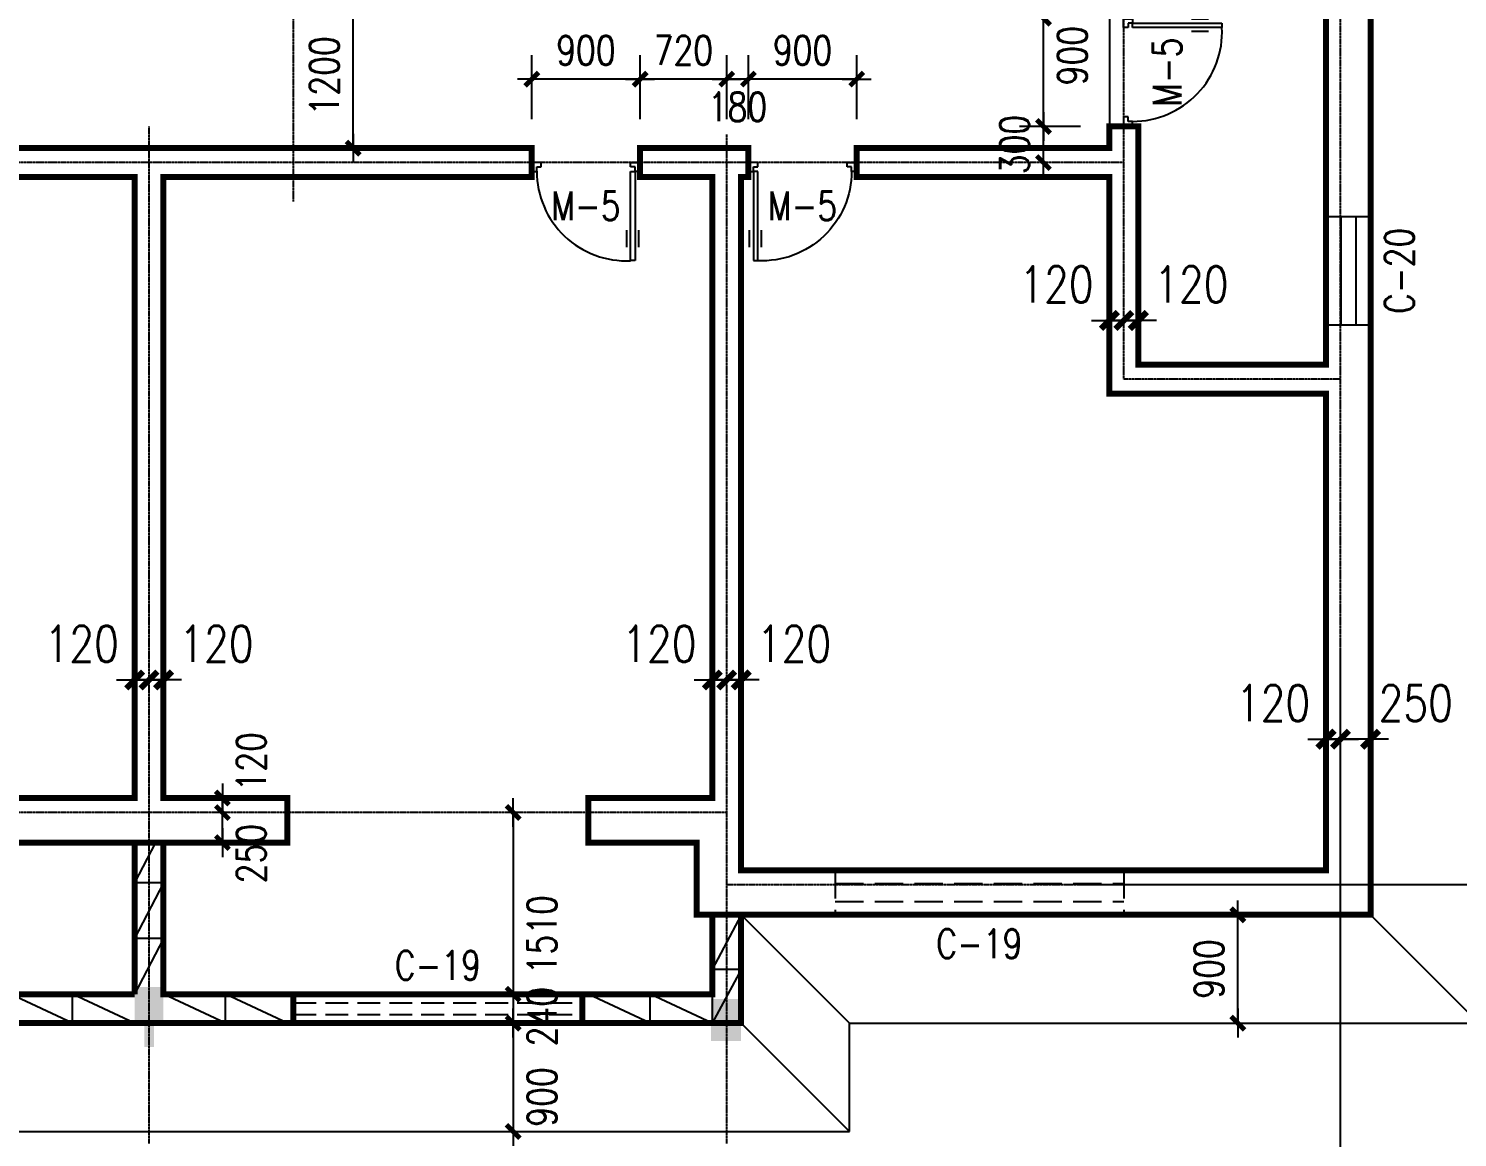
# Model space of a CAD drawing. Header units: millimetres. Extents: x -961 to 83139, y -328 to 41672.
# Drawn here: x 60442 to 72315, y 15583 to 24796 of the extents above; entities that cross this region are included whole.
import ezdxf
from ezdxf.enums import TextEntityAlignment as Align

# ---------------------------------------------------------------- set-up
doc = ezdxf.new("R2010")
doc.units = ezdxf.units.MM
doc.linetypes.add('DASH', pattern=[0.35, 0.25, -0.1])
doc.linetypes.add('DOTE', pattern=[2.42, 2, -0.2, 0.02, -0.2])
for name, color, linetype in [('COLUMN', 7, 'Continuous'), ('DOTE', 1, 'DOTE'), ('GROUND', 2, 'Continuous'), ('PUB_DIM', 3, 'Continuous'), ('PUB_WALL', 7, 'Continuous'), ('WALL', 9, 'Continuous'), ('WINDOW', 4, 'Continuous'), ('WINDOW_TEXT', 7, 'Continuous'), ('屋顶', 2, 'Continuous')]:
    doc.layers.add(name, color=color, linetype=linetype)
doc.styles.add('_SIMPLEX', font='SIMPLEX.shx', dxfattribs={"width": 0.8})
doc.styles.add('DIM_FONT', font='SIMPLEX.shx', dxfattribs={"width": 0.8})
doc.styles.add('SIMPLEX', font='SIMPLEX.SHX')
doc.dimstyles.new('AXIS', dxfattribs={"dimtxt": 300, "dimasz": 1, "dimexe": 250, "dimexo": 300, "dimgap": 150, "dimtad": 1, "dimdec": 0, "dimzin": 0, "dimdsep": 46, "dimtxsty": 'DIM_FONT', "dimblk": '_DIMX', "dimcen": 0.09, "dimse1": 1, "dimse2": 1, "dimclrt": 7, "dimadec": 0, "dimazin": 0, "dimtfac": 1, "dimtdec": 0, "dimtix": 1, "dimtmove": 2, "dimatfit": 3, "dimldrblk": '_DIMX', "dimfxl": 1, "dimtolj": 1, "dimtzin": 0, "dimarcsym": 0})
doc.dimstyles.new('AXIS80', dxfattribs={"dimscale": 0.8, "dimtxt": 300, "dimasz": 1, "dimexe": 250, "dimexo": 300, "dimgap": 150, "dimtad": 1, "dimdec": 0, "dimzin": 0, "dimdsep": 46, "dimtxsty": 'DIM_FONT', "dimblk": '_DIMX', "dimcen": 0.09, "dimse1": 1, "dimse2": 1, "dimclrt": 7, "dimadec": 0, "dimazin": 0, "dimtfac": 1, "dimtdec": 0, "dimtix": 1, "dimtmove": 2, "dimatfit": 3, "dimldrblk": '_DIMX', "dimfxl": 1, "dimtolj": 1, "dimtzin": 0, "dimarcsym": 0})
doc.dimstyles.new('DIMA80', dxfattribs={"dimscale": 0.8, "dimtxt": 300, "dimasz": 1, "dimexe": 250, "dimexo": 300, "dimgap": 150, "dimtad": 1, "dimdec": 0, "dimzin": 0, "dimdsep": 46, "dimtxsty": 'DIM_FONT', "dimblk": '_DIMX', "dimcen": 0.09, "dimse1": 1, "dimclrt": 7, "dimadec": 0, "dimazin": 0, "dimtfac": 1, "dimtdec": 0, "dimtix": 1, "dimtmove": 2, "dimatfit": 3, "dimldrblk": '_DIMX', "dimfxl": 1, "dimtolj": 1, "dimtzin": 0, "dimarcsym": 0})
doc.dimstyles.new('DIMB80', dxfattribs={"dimscale": 0.8, "dimtxt": 300, "dimasz": 1, "dimexe": 250, "dimexo": 300, "dimgap": 150, "dimtad": 1, "dimdec": 0, "dimzin": 0, "dimdsep": 46, "dimtxsty": 'DIM_FONT', "dimblk": '_DIMX', "dimcen": 0.09, "dimse2": 1, "dimclrt": 7, "dimadec": 0, "dimazin": 0, "dimtfac": 1, "dimtdec": 0, "dimtix": 1, "dimtmove": 2, "dimatfit": 3, "dimldrblk": '_DIMX', "dimfxl": 1, "dimtolj": 1, "dimtzin": 0, "dimarcsym": 0})
doc.dimstyles.new('DIMN80', dxfattribs={"dimscale": 0.8, "dimtxt": 300, "dimasz": 1, "dimexe": 250, "dimexo": 300, "dimgap": 150, "dimtad": 1, "dimdec": 0, "dimzin": 0, "dimdsep": 46, "dimtxsty": 'DIM_FONT', "dimblk": '_DIMX', "dimcen": 0.09, "dimclrt": 7, "dimadec": 0, "dimazin": 0, "dimtfac": 1, "dimtdec": 0, "dimtix": 1, "dimtmove": 2, "dimatfit": 3, "dimldrblk": '_DIMX', "dimfxl": 1, "dimtolj": 1, "dimtzin": 0, "dimarcsym": 0})

# ---------------------------------------------------------------- blocks, each defined once
blk = doc.blocks.new('_DIMX')
blk.add_line((-150, 0), (150, 0))
at = {"const_width": 50}
blk.add_lwpolyline([(-70, -70), (70, 70)], dxfattribs=at)
blk = doc.blocks.new('*D698')
at = {"layer": 'Defpoints', "color": 0}
for p in [(62052, 18283), (63052, 18283), (63052, 18033)]:
    blk.add_point(p, dxfattribs=at)
at = {"layer": 'PUB_DIM', "color": 0, "lineweight": -2}
blk.add_line((62052, 18034), (62052, 18282), dxfattribs=at)
at = {"layer": 'PUB_DIM', "color": 0, "lineweight": -2, "xscale": 0.8, "yscale": 0.8, "zscale": 0.8}
for p, rotation in [((62052, 18283), 90), ((62052, 18033), 270)]:
    blk.add_blockref('_DIMX', p, dxfattribs=dict(at, rotation=rotation))
at = {"layer": 'PUB_DIM', "color": 7, "insert": (62292, 17941), "char_height": 240, "attachment_point": 5, "rotation": 90, "style": 'DIM_FONT'}
blk.add_mtext('\\A1;250', dxfattribs=at)
blk = doc.blocks.new('*D699')
at = {"layer": 'Defpoints', "color": 0}
for p in [(63858, 18283), (63858, 16773), (64468, 16773)]:
    blk.add_point(p, dxfattribs=at)
at = {"layer": 'PUB_DIM', "color": 0, "lineweight": -2}
for p, q in [((64468, 18282), (64468, 16774)), ((64098, 16773), (64668, 16773))]:
    blk.add_line(p, q, dxfattribs=at)
at = {"layer": 'PUB_DIM', "color": 0, "lineweight": -2, "xscale": 0.8, "yscale": 0.8, "zscale": 0.8}
for p, rotation in [((64468, 18283), 90), ((64468, 16773), 270)]:
    blk.add_blockref('_DIMX', p, dxfattribs=dict(at, rotation=rotation))
at = {"layer": 'PUB_DIM', "color": 7, "insert": (64708, 17267), "char_height": 240, "attachment_point": 5, "rotation": 90, "style": 'DIM_FONT'}
blk.add_mtext('\\A1;1510', dxfattribs=at)
blk = doc.blocks.new('_FZH')
blk.add_solid([(-0.5, -0.5), (-0.5, 0.5), (0.5, -0.5), (0.5, 0.5)])
blk = doc.blocks.new('*D707')
at = {"layer": 'Defpoints', "color": 0}
for p in [(70293, 17433), (70490, 17433), (70293, 16533)]:
    blk.add_point(p, dxfattribs=at)
at = {"layer": 'PUB_DIM', "color": 0, "lineweight": -2}
for p, q in [((70490, 16534), (70490, 17432)), ((70533, 17433), (70690, 17433))]:
    blk.add_line(p, q, dxfattribs=at)
at = {"layer": 'PUB_DIM', "color": 0, "lineweight": -2, "xscale": 0.8, "yscale": 0.8, "zscale": 0.8}
for p, rotation in [((70490, 17433), 90), ((70490, 16533), 270)]:
    blk.add_blockref('_DIMX', p, dxfattribs=dict(at, rotation=rotation))
at = {"layer": 'PUB_DIM', "color": 7, "insert": (70250, 16983), "char_height": 240, "attachment_point": 5, "rotation": 90, "style": 'DIM_FONT'}
blk.add_mtext('\\A1;900', dxfattribs=at)
blk = doc.blocks.new('_GCBLK')
at = {"linetype": 'DASH'}
for p, q in [((-0.5, -0.5), (-0.5, 0.5)), ((0.5, -0.5), (0.5, 0.5)), ((-0.5, 0.2), (0.5, 0.2)), ((-0.5, -0.2), (0.5, -0.2))]:
    blk.add_line(p, q, dxfattribs=at)
at = {"layer": 'WINDOW_TEXT', "style": 'SIMPLEX', "flags": 9}
blk.add_attdef('A', text='', height=1, dxfattribs=at).set_placement((0, 1.5), align=Align.MIDDLE)
blk = doc.blocks.new('*D708')
at = {"layer": 'Defpoints', "color": 0}
for p in [(63858, 16533), (63858, 15633), (64468, 15633)]:
    blk.add_point(p, dxfattribs=at)
at = {"layer": 'PUB_DIM', "color": 0, "lineweight": -2}
for p, q in [((64098, 16533), (64668, 16533)), ((64468, 16532), (64468, 15634))]:
    blk.add_line(p, q, dxfattribs=at)
at = {"layer": 'PUB_DIM', "color": 0, "lineweight": -2, "xscale": 0.8, "yscale": 0.8, "zscale": 0.8}
for p, rotation in [((64468, 16533), 90), ((64468, 15633), 270)]:
    blk.add_blockref('_DIMX', p, dxfattribs=dict(at, rotation=rotation))
at = {"layer": 'PUB_DIM', "color": 7, "insert": (64708, 15919), "char_height": 240, "attachment_point": 5, "rotation": 90, "style": 'DIM_FONT'}
blk.add_mtext('\\A1;900', dxfattribs=at)
blk = doc.blocks.new('*D709')
at = {"layer": 'Defpoints', "color": 0}
for p in [(63858, 16773), (63858, 16533), (64468, 16533)]:
    blk.add_point(p, dxfattribs=at)
at = {"layer": 'PUB_DIM', "color": 0, "lineweight": -2}
for p, q in [((64098, 16773), (64668, 16773)), ((64468, 16774), (64468, 16775)), ((64468, 16773), (64468, 16533)), ((64468, 16532), (64468, 16532))]:
    blk.add_line(p, q, dxfattribs=at)
at = {"layer": 'PUB_DIM', "color": 0, "lineweight": -2, "xscale": 0.8, "yscale": 0.8, "zscale": 0.8}
for p, rotation in [((64468, 16773), 270), ((64468, 16533), 90)]:
    blk.add_blockref('_DIMX', p, dxfattribs=dict(at, rotation=rotation))
at = {"layer": 'PUB_DIM', "color": 7, "insert": (64708, 16587), "char_height": 240, "attachment_point": 5, "rotation": 90, "style": 'DIM_FONT'}
blk.add_mtext('\\A1;240', dxfattribs=at)
blk = doc.blocks.new('*D824')
at = {"layer": 'Defpoints', "color": 0}
for p in [(62052, 18403), (63052, 18403), (63052, 18283)]:
    blk.add_point(p, dxfattribs=at)
at = {"layer": 'PUB_DIM', "color": 0, "lineweight": -2}
for p, q in [((62052, 18404), (62052, 18405)), ((62052, 18283), (62052, 18403)), ((62052, 18282), (62052, 18282))]:
    blk.add_line(p, q, dxfattribs=at)
at = {"layer": 'PUB_DIM', "color": 0, "lineweight": -2, "xscale": 0.8, "yscale": 0.8, "zscale": 0.8}
for p, rotation in [((62052, 18403), 270), ((62052, 18283), 90)]:
    blk.add_blockref('_DIMX', p, dxfattribs=dict(at, rotation=rotation))
at = {"layer": 'PUB_DIM', "color": 7, "insert": (62292, 18704), "char_height": 240, "attachment_point": 5, "rotation": 90, "style": 'DIM_FONT'}
blk.add_mtext('\\A1;120', dxfattribs=at)
blk = doc.blocks.new('*D829')
at = {"layer": 'Defpoints', "color": 0}
for p in [(61443, 19384), (61443, 19384), (61563, 19384)]:
    blk.add_point(p, dxfattribs=at)
at = {"layer": 'PUB_DIM', "color": 0, "lineweight": -2}
for p, q in [((61442, 19384), (61441, 19384)), ((61563, 19384), (61443, 19384)), ((61564, 19384), (61565, 19384))]:
    blk.add_line(p, q, dxfattribs=at)
blk.add_blockref('_DIMX', (61443, 19384), dxfattribs=at)
at = {"layer": 'PUB_DIM', "color": 0, "lineweight": -2, "rotation": 180}
blk.add_blockref('_DIMX', (61563, 19384), dxfattribs=at)
at = {"layer": 'PUB_DIM', "color": 7, "insert": (62003, 19684), "char_height": 300, "attachment_point": 5, "style": 'DIM_FONT'}
blk.add_mtext('\\A1;120', dxfattribs=at)
blk = doc.blocks.new('*D830')
at = {"layer": 'Defpoints', "color": 0}
for p in [(61323, 19384), (61323, 19384), (61443, 19384)]:
    blk.add_point(p, dxfattribs=at)
at = {"layer": 'PUB_DIM', "color": 0, "lineweight": -2}
for p, q in [((61322, 19384), (61321, 19384)), ((61443, 19384), (61323, 19384)), ((61444, 19384), (61445, 19384))]:
    blk.add_line(p, q, dxfattribs=at)
blk.add_blockref('_DIMX', (61323, 19384), dxfattribs=at)
at = {"layer": 'PUB_DIM', "color": 0, "lineweight": -2, "rotation": 180}
blk.add_blockref('_DIMX', (61443, 19384), dxfattribs=at)
at = {"layer": 'PUB_DIM', "color": 7, "insert": (60883, 19684), "char_height": 300, "attachment_point": 5, "style": 'DIM_FONT'}
blk.add_mtext('\\A1;120', dxfattribs=at)
blk = doc.blocks.new('*D869')
at = {"layer": 'Defpoints', "color": 0}
for p in [(69423, 22371), (69423, 22371), (69543, 22371)]:
    blk.add_point(p, dxfattribs=at)
at = {"layer": 'PUB_DIM', "color": 0, "lineweight": -2}
for p, q in [((69422, 22371), (69421, 22371)), ((69543, 22371), (69423, 22371)), ((69544, 22371), (69545, 22371))]:
    blk.add_line(p, q, dxfattribs=at)
blk.add_blockref('_DIMX', (69423, 22371), dxfattribs=at)
at = {"layer": 'PUB_DIM', "color": 0, "lineweight": -2, "rotation": 180}
blk.add_blockref('_DIMX', (69543, 22371), dxfattribs=at)
at = {"layer": 'PUB_DIM', "color": 7, "insert": (68983, 22671), "char_height": 300, "attachment_point": 5, "style": 'DIM_FONT'}
blk.add_mtext('\\A1;120', dxfattribs=at)
blk = doc.blocks.new('*D870')
at = {"layer": 'Defpoints', "color": 0}
for p in [(69543, 22371), (69543, 22371), (69663, 22371)]:
    blk.add_point(p, dxfattribs=at)
at = {"layer": 'PUB_DIM', "color": 0, "lineweight": -2}
for p, q in [((69542, 22371), (69541, 22371)), ((69663, 22371), (69543, 22371)), ((69664, 22371), (69665, 22371))]:
    blk.add_line(p, q, dxfattribs=at)
blk.add_blockref('_DIMX', (69543, 22371), dxfattribs=at)
at = {"layer": 'PUB_DIM', "color": 0, "lineweight": -2, "rotation": 180}
blk.add_blockref('_DIMX', (69663, 22371), dxfattribs=at)
at = {"layer": 'PUB_DIM', "color": 7, "insert": (70103, 22671), "char_height": 300, "attachment_point": 5, "style": 'DIM_FONT'}
blk.add_mtext('\\A1;120', dxfattribs=at)
blk = doc.blocks.new('_WBLK')
for p, q in [((-0.5, 0.5), (0.5, 0.5)), ((0.5, 0.167), (-0.5, 0.167)), ((0.5, -0.167), (-0.5, -0.167)), ((-0.5, -0.5), (0.5, -0.5))]:
    blk.add_line(p, q)
at = {"layer": 'WINDOW_TEXT', "style": 'SIMPLEX', "flags": 9}
blk.add_attdef('A', text='', height=1, dxfattribs=at).set_placement((0, 1.5), align=Align.MIDDLE)
blk = doc.blocks.new('*D871')
at = {"layer": 'Defpoints', "color": 0}
for p in [(66243, 19384), (66243, 19384), (66363, 19384)]:
    blk.add_point(p, dxfattribs=at)
at = {"layer": 'PUB_DIM', "color": 0, "lineweight": -2}
for p, q in [((66242, 19384), (66241, 19384)), ((66363, 19384), (66243, 19384)), ((66364, 19384), (66365, 19384))]:
    blk.add_line(p, q, dxfattribs=at)
blk.add_blockref('_DIMX', (66243, 19384), dxfattribs=at)
at = {"layer": 'PUB_DIM', "color": 0, "lineweight": -2, "rotation": 180}
blk.add_blockref('_DIMX', (66363, 19384), dxfattribs=at)
at = {"layer": 'PUB_DIM', "color": 7, "insert": (66803, 19684), "char_height": 300, "attachment_point": 5, "style": 'DIM_FONT'}
blk.add_mtext('\\A1;120', dxfattribs=at)
blk = doc.blocks.new('*D872')
at = {"layer": 'Defpoints', "color": 0}
for p in [(66123, 19384), (66123, 19384), (66243, 19384)]:
    blk.add_point(p, dxfattribs=at)
at = {"layer": 'PUB_DIM', "color": 0, "lineweight": -2}
for p, q in [((66122, 19384), (66121, 19384)), ((66243, 19384), (66123, 19384)), ((66244, 19384), (66245, 19384))]:
    blk.add_line(p, q, dxfattribs=at)
blk.add_blockref('_DIMX', (66123, 19384), dxfattribs=at)
at = {"layer": 'PUB_DIM', "color": 0, "lineweight": -2, "rotation": 180}
blk.add_blockref('_DIMX', (66243, 19384), dxfattribs=at)
at = {"layer": 'PUB_DIM', "color": 7, "insert": (65683, 19684), "char_height": 300, "attachment_point": 5, "style": 'DIM_FONT'}
blk.add_mtext('\\A1;120', dxfattribs=at)
blk = doc.blocks.new('M_A6')
blk.add_line((0.5, 0), (0.5, 0))
blk = doc.blocks.new('*D873')
at = {"layer": 'Defpoints', "color": 0}
for p in [(71343, 18892), (71343, 18892), (71593, 18892)]:
    blk.add_point(p, dxfattribs=at)
at = {"layer": 'PUB_DIM', "color": 0, "lineweight": -2}
for p, q in [((71342, 18892), (71341, 18892)), ((71593, 18892), (71343, 18892)), ((71594, 18892), (71595, 18892))]:
    blk.add_line(p, q, dxfattribs=at)
blk.add_blockref('_DIMX', (71343, 18892), dxfattribs=at)
at = {"layer": 'PUB_DIM', "color": 0, "lineweight": -2, "rotation": 180}
blk.add_blockref('_DIMX', (71593, 18892), dxfattribs=at)
at = {"layer": 'PUB_DIM', "color": 7, "insert": (71968, 19192), "char_height": 300, "attachment_point": 5, "style": 'DIM_FONT'}
blk.add_mtext('\\A1;250', dxfattribs=at)
blk = doc.blocks.new('*D874')
at = {"layer": 'Defpoints', "color": 0}
for p in [(71223, 18892), (71223, 18892), (71343, 18892)]:
    blk.add_point(p, dxfattribs=at)
at = {"layer": 'PUB_DIM', "color": 0, "lineweight": -2}
for p, q in [((71222, 18892), (71221, 18892)), ((71343, 18892), (71223, 18892)), ((71344, 18892), (71345, 18892))]:
    blk.add_line(p, q, dxfattribs=at)
blk.add_blockref('_DIMX', (71223, 18892), dxfattribs=at)
at = {"layer": 'PUB_DIM', "color": 0, "lineweight": -2, "rotation": 180}
blk.add_blockref('_DIMX', (71343, 18892), dxfattribs=at)
at = {"layer": 'PUB_DIM', "color": 7, "insert": (70783, 19192), "char_height": 300, "attachment_point": 5, "style": 'DIM_FONT'}
blk.add_mtext('\\A1;120', dxfattribs=at)
blk = doc.blocks.new('M_A23MCU')
for p, q in [((-0.454, 0.081), (-0.454, 0.905)), ((-0.454, 0.905), (-0.413, 0.905)), ((-0.413, 0.905), (-0.413, 0.081)), ((-0.489, 0.782), (-0.489, 0.624)), ((-0.378, 0.782), (-0.378, 0.624)), ((-0.495, -0.002), (-0.495, 0.081)), ((-0.495, 0.081), (-0.454, 0.081)), ((-0.413, 0.081), (-0.454, 0.081)), ((-0.454, 0.081), (-0.454, 0.039)), ((-0.454, 0.039), (-0.413, 0.039)), ((-0.413, 0.039), (-0.413, -0.002)), ((0.412, 0.039), (0.412, -0.002)), ((0.453, 0.039), (0.412, 0.039)), ((0.453, 0.081), (0.453, 0.039)), ((0.494, 0.081), (0.453, 0.081)), ((0.494, -0.002), (0.494, 0.081)), ((-0.413, -0.002), (-0.495, -0.002)), ((-0.495, -0.002), (-0.495, -0.002)), ((0.412, -0.002), (0.494, -0.002)), ((0.494, -0.002), (0.494, -0.002))]:
    blk.add_line(p, q)
blk.add_arc((-0.372, 0.082), 0.825, 359.9283, 92.866)
blk = doc.blocks.new('*D737')
at = {"layer": 'Defpoints', "color": 0}
for p in [(66423, 24376), (66423, 23803), (67323, 23803)]:
    blk.add_point(p, dxfattribs=at)
at = {"layer": 'PUB_DIM', "color": 0, "lineweight": -2}
for p, q in [((66423, 24043), (66423, 24576)), ((67323, 24043), (67323, 24576)), ((67322, 24376), (66424, 24376))]:
    blk.add_line(p, q, dxfattribs=at)
at = {"layer": 'PUB_DIM', "color": 0, "lineweight": -2, "xscale": 0.8, "yscale": 0.8, "zscale": 0.8, "rotation": 180}
blk.add_blockref('_DIMX', (66423, 24376), dxfattribs=at)
at = {"layer": 'PUB_DIM', "color": 0, "lineweight": -2, "xscale": 0.8, "yscale": 0.8, "zscale": 0.8}
blk.add_blockref('_DIMX', (67323, 24376), dxfattribs=at)
at = {"layer": 'PUB_DIM', "color": 7, "insert": (66873, 24616), "char_height": 240, "attachment_point": 5, "style": 'DIM_FONT'}
blk.add_mtext('\\A1;900', dxfattribs=at)
blk = doc.blocks.new('*D738')
at = {"layer": 'Defpoints', "color": 0}
for p in [(65523, 24376), (65523, 23803), (66243, 23803)]:
    blk.add_point(p, dxfattribs=at)
at = {"layer": 'PUB_DIM', "color": 0, "lineweight": -2}
for p, q in [((65523, 24043), (65523, 24576)), ((66243, 24043), (66243, 24576)), ((65522, 24376), (65521, 24376)), ((66243, 24376), (65523, 24376)), ((66244, 24376), (66244, 24376))]:
    blk.add_line(p, q, dxfattribs=at)
at = {"layer": 'PUB_DIM', "color": 0, "lineweight": -2, "xscale": 0.8, "yscale": 0.8, "zscale": 0.8}
blk.add_blockref('_DIMX', (65523, 24376), dxfattribs=at)
at = {"layer": 'PUB_DIM', "color": 0, "lineweight": -2, "xscale": 0.8, "yscale": 0.8, "zscale": 0.8, "rotation": 180}
blk.add_blockref('_DIMX', (66243, 24376), dxfattribs=at)
at = {"layer": 'PUB_DIM', "color": 7, "insert": (65883, 24616), "char_height": 240, "attachment_point": 5, "style": 'DIM_FONT'}
blk.add_mtext('\\A1;720', dxfattribs=at)
blk = doc.blocks.new('*D739')
at = {"layer": 'Defpoints', "color": 0}
for p in [(66243, 24376), (66243, 23803), (66423, 23803)]:
    blk.add_point(p, dxfattribs=at)
at = {"layer": 'PUB_DIM', "color": 0, "lineweight": -2}
for p, q in [((66243, 24043), (66243, 24576)), ((66423, 24043), (66423, 24576)), ((66242, 24376), (66241, 24376)), ((66423, 24376), (66243, 24376)), ((66424, 24376), (66424, 24376))]:
    blk.add_line(p, q, dxfattribs=at)
at = {"layer": 'PUB_DIM', "color": 0, "lineweight": -2, "xscale": 0.8, "yscale": 0.8, "zscale": 0.8}
blk.add_blockref('_DIMX', (66243, 24376), dxfattribs=at)
at = {"layer": 'PUB_DIM', "color": 0, "lineweight": -2, "xscale": 0.8, "yscale": 0.8, "zscale": 0.8, "rotation": 180}
blk.add_blockref('_DIMX', (66423, 24376), dxfattribs=at)
at = {"layer": 'PUB_DIM', "color": 7, "insert": (66333, 24146), "char_height": 240, "attachment_point": 5, "style": 'DIM_FONT'}
blk.add_mtext('\\A1;180', dxfattribs=at)
blk = doc.blocks.new('*D743')
at = {"layer": 'Defpoints', "color": 0}
for p in [(68875, 23983), (69423, 23983), (69423, 23683)]:
    blk.add_point(p, dxfattribs=at)
at = {"layer": 'PUB_DIM', "color": 0, "lineweight": -2}
for p, q in [((68875, 23984), (68875, 23985)), ((69183, 23983), (68675, 23983)), ((68875, 23683), (68875, 23983)), ((68875, 23682), (68875, 23682))]:
    blk.add_line(p, q, dxfattribs=at)
at = {"layer": 'PUB_DIM', "color": 0, "lineweight": -2, "xscale": 0.8, "yscale": 0.8, "zscale": 0.8}
for p, rotation in [((68875, 23983), 270), ((68875, 23683), 90)]:
    blk.add_blockref('_DIMX', p, dxfattribs=dict(at, rotation=rotation))
at = {"layer": 'PUB_DIM', "color": 7, "insert": (68635, 23833), "char_height": 240, "attachment_point": 5, "rotation": 90, "style": 'DIM_FONT'}
blk.add_mtext('\\A1;300', dxfattribs=at)
blk = doc.blocks.new('*D744')
at = {"layer": 'Defpoints', "color": 0}
for p in [(68875, 24883), (69423, 24883), (69423, 23983)]:
    blk.add_point(p, dxfattribs=at)
at = {"layer": 'PUB_DIM', "color": 0, "lineweight": -2}
for p, q in [((69183, 24883), (68675, 24883)), ((68875, 23984), (68875, 24882)), ((69183, 23983), (68675, 23983))]:
    blk.add_line(p, q, dxfattribs=at)
at = {"layer": 'PUB_DIM', "color": 0, "lineweight": -2, "xscale": 0.8, "yscale": 0.8, "zscale": 0.8}
for p, rotation in [((68875, 24883), 90), ((68875, 23983), 270)]:
    blk.add_blockref('_DIMX', p, dxfattribs=dict(at, rotation=rotation))
at = {"layer": 'PUB_DIM', "color": 7, "insert": (69115, 24571), "char_height": 240, "attachment_point": 5, "rotation": 90, "style": 'DIM_FONT'}
blk.add_mtext('\\A1;900', dxfattribs=at)
blk = doc.blocks.new('*D750')
at = {"layer": 'Defpoints', "color": 0}
for p in [(62763, 25003), (63139, 25003), (62763, 23803)]:
    blk.add_point(p, dxfattribs=at)
at = {"layer": 'PUB_DIM', "color": 0, "lineweight": -2}
for p, q in [((63003, 25003), (63339, 25003)), ((63139, 23804), (63139, 25002)), ((63003, 23803), (63339, 23803))]:
    blk.add_line(p, q, dxfattribs=at)
at = {"layer": 'PUB_DIM', "color": 0, "lineweight": -2, "xscale": 0.8, "yscale": 0.8, "zscale": 0.8}
for p, rotation in [((63139, 25003), 90), ((63139, 23803), 270)]:
    blk.add_blockref('_DIMX', p, dxfattribs=dict(at, rotation=rotation))
at = {"layer": 'PUB_DIM', "color": 7, "insert": (62899, 24403), "char_height": 240, "attachment_point": 5, "rotation": 90, "style": 'DIM_FONT'}
blk.add_mtext('\\A1;1200', dxfattribs=at)
blk = doc.blocks.new('*D752')
at = {"layer": 'Defpoints', "color": 0}
for p in [(64623, 24376), (64623, 23803), (65523, 23803)]:
    blk.add_point(p, dxfattribs=at)
at = {"layer": 'PUB_DIM', "color": 0, "lineweight": -2}
for p, q in [((64623, 24043), (64623, 24576)), ((65523, 24043), (65523, 24576)), ((65522, 24376), (64624, 24376))]:
    blk.add_line(p, q, dxfattribs=at)
at = {"layer": 'PUB_DIM', "color": 0, "lineweight": -2, "xscale": 0.8, "yscale": 0.8, "zscale": 0.8, "rotation": 180}
blk.add_blockref('_DIMX', (64623, 24376), dxfattribs=at)
at = {"layer": 'PUB_DIM', "color": 0, "lineweight": -2, "xscale": 0.8, "yscale": 0.8, "zscale": 0.8}
blk.add_blockref('_DIMX', (65523, 24376), dxfattribs=at)
at = {"layer": 'PUB_DIM', "color": 7, "insert": (65073, 24616), "char_height": 240, "attachment_point": 5, "style": 'DIM_FONT'}
blk.add_mtext('\\A1;900', dxfattribs=at)

msp = doc.modelspace()

# ---------------------------------------------------------------- linework, layer by layer
at = {"layer": 'DOTE'}
for p, q in [((62642.7, 23360.3), (62642.7, 32751.7)), ((71342.7, 15533.2), (71342.7, 32751.7)), ((69542.7, 21883.2), (69542.7, 25415.1)), ((61442.7, 15533.2), (61442.7, 23981.7)), ((66242.7, 15533.2), (66242.7, 23915.1)), ((69542.7, 23683.2), (53342.7, 23683.2)), ((71342.7, 21883.2), (69542.7, 21883.2)), ((66242.7, 18283.2), (56642.7, 18283.2)), ((71342.7, 17683.2), (66242.7, 17683.2))]:
    msp.add_line(p, q, dxfattribs=at)
at = {"layer": 'GROUND'}
for p, q in [((67262.7, 16533.2), (66362.7, 17433.2)), ((71592.7, 17433.2), (72492.7, 16533.2)), ((67262.7, 15633.2), (66362.7, 16533.2)), ((67262.7, 16533.2), (72492.7, 16533.2)), ((67262.7, 15633.2), (67262.7, 16533.2)), ((57192.7, 15633.2), (67262.7, 15633.2))]:
    msp.add_line(p, q, dxfattribs=at)
at = {"layer": 'PUB_WALL', "const_width": 50}
for points in [[(71592.7, 22333.2), (71592.7, 29333.2)], [(71222.7, 25063.2), (71222.7, 22333.2)], [(71222.7, 22333.2), (71222.7, 22003.2), (69722.7, 22003.2), (69662.7, 22003.2), (69662.7, 23983.2), (69422.7, 23983.2), (69422.7, 23803.2), (67322.7, 23803.2), (67322.7, 23563.2), (69422.7, 23563.2), (69422.7, 21763.2), (71222.7, 21763.2), (71222.7, 17803.2), (69542.7, 17803.2)], [(67142.7, 17433.2), (65992.7, 17433.2), (65992.7, 18033.2), (65092.7, 18033.2), (65092.7, 18403.2), (66122.7, 18403.2), (66122.7, 23563.2), (65522.7, 23563.2), (65522.7, 23803.2), (66422.7, 23803.2), (66422.7, 23563.2), (66362.7, 23563.2), (66362.7, 18403.2), (66362.7, 17803.2), (67142.7, 17803.2)], [(69542.7, 17433.2), (71592.7, 17433.2), (71592.7, 21633.2), (71592.7, 22333.2)], [(71592.7, 21633.2), (71592.7, 21633.2)], [(61322.7, 16773.2), (60242.7, 16773.2), (60242.7, 16533.2), (61442.7, 16533.2), (62642.7, 16533.2), (62642.7, 16773.2), (61562.7, 16773.2), (61562.7, 18033.2)], [(61322.7, 18033.2), (61322.7, 16773.2)], [(66362.7, 17803.2), (71222.7, 17803.2)], [(66122.7, 17433.2), (66122.7, 16773.2), (65042.7, 16773.2), (65042.7, 16533.2), (66362.7, 16533.2), (66362.7, 17433.2)], [(65992.7, 17433.2), (71592.7, 17433.2)], [(56762.7, 16773.2), (61322.7, 16773.2)], [(61562.7, 16773.2), (66122.7, 16773.2)], [(56522.7, 16533.2), (61442.7, 16533.2)], [(61442.7, 16533.2), (66362.7, 16533.2)]]:
    msp.add_lwpolyline(points, dxfattribs=at)
msp.add_lwpolyline([(61322.7, 18403.2), (61322.7, 23563.2), (58262.7, 23563.2), (58262.7, 23803.2), (60362.7, 23803.2), (62522.7, 23803.2), (64622.7, 23803.2), (64622.7, 23563.2), (61562.7, 23563.2), (61562.7, 18403.2), (62592.7, 18403.2), (62592.7, 18033.2), (60292.7, 18033.2), (60292.7, 18403.2)], close=True, dxfattribs=at)
at = {"layer": 'WALL'}
for p, q in [((71592.7, 23083.2), (71592.7, 29333.2)), ((71222.7, 23083.2), (71222.7, 25063.2)), ((69422.7, 23803.2), (69422.7, 23983.2)), ((69662.7, 23983.2), (69422.7, 23983.2)), ((69662.7, 22003.2), (69662.7, 23983.2)), ((62522.7, 23803.2), (60362.7, 23803.2)), ((62522.7, 23803.2), (64622.7, 23803.2)), ((64622.7, 23803.2), (64622.7, 23563.2)), ((65522.7, 23803.2), (66422.7, 23803.2)), ((65522.7, 23803.2), (65522.7, 23563.2)), ((66422.7, 23563.2), (66422.7, 23803.2)), ((67322.7, 23563.2), (67322.7, 23803.2)), ((69422.7, 23803.2), (67322.7, 23803.2)), ((61322.7, 23563.2), (58262.7, 23563.2)), ((61322.7, 23563.2), (61322.7, 18403.2)), ((64622.7, 23563.2), (61562.7, 23563.2)), ((61562.7, 23563.2), (61562.7, 18403.2)), ((66122.7, 23563.2), (65522.7, 23563.2)), ((66122.7, 18403.2), (66122.7, 23563.2)), ((66362.7, 18403.2), (66362.7, 23563.2)), ((66362.7, 23563.2), (66422.7, 23563.2)), ((69422.7, 23563.2), (67322.7, 23563.2)), ((69422.7, 23563.2), (69422.7, 21763.2)), ((71592.7, 23233.2), (71222.7, 23233.2)), ((71592.7, 22333.2), (71222.7, 22333.2)), ((71222.7, 22003.2), (71222.7, 22333.2)), ((71592.7, 21633.2), (71592.7, 22333.2)), ((69662.7, 22003.2), (69722.7, 22003.2)), ((69722.7, 22003.2), (71222.7, 22003.2)), ((71222.7, 21763.2), (69422.7, 21763.2)), ((71222.7, 17803.2), (71222.7, 21763.2)), ((71592.7, 17433.2), (71592.7, 21633.2)), ((71592.7, 21633.2), (71592.7, 21633.2)), ((60292.7, 18403.2), (61322.7, 18403.2)), ((61562.7, 18403.2), (62592.7, 18403.2)), ((62592.7, 18033.2), (62592.7, 18403.2)), ((65092.7, 18403.2), (66122.7, 18403.2)), ((65092.7, 18033.2), (65092.7, 18403.2)), ((66362.7, 18403.2), (66362.7, 17803.2)), ((60292.7, 18033.2), (62592.7, 18033.2)), ((61322.7, 18033.2), (61322.7, 16773.2)), ((61562.7, 18033.2), (61562.7, 16773.2)), ((65992.7, 18033.2), (65092.7, 18033.2)), ((65992.7, 18033.2), (65992.7, 17433.2)), ((66362.7, 17803.2), (71222.7, 17803.2)), ((65992.7, 17433.2), (71592.7, 17433.2)), ((66122.7, 17433.2), (66122.7, 16773.2)), ((66362.7, 17433.2), (66362.7, 16533.2)), ((56762.7, 16773.2), (61322.7, 16773.2)), ((61562.7, 16773.2), (66122.7, 16773.2)), ((56522.7, 16533.2), (61442.7, 16533.2)), ((61442.7, 16533.2), (66362.7, 16533.2))]:
    msp.add_line(p, q, dxfattribs=at)
at = {"layer": 'WINDOW'}
for p, q in [((69422.7, 24883.2), (69422.7, 23983.2)), ((61495.4, 18033.2), (61322.7, 17699.9)), ((61562.7, 17699.9), (61322.7, 17236.5)), ((61562.7, 17699.9), (61322.7, 17699.9)), ((66362.7, 17433.2), (66122.7, 16978.2)), ((69692.7, 17433.2), (66992.7, 17433.2)), ((61562.7, 17236.5), (61322.7, 16773.2)), ((61562.7, 17236.5), (61322.7, 17236.5)), ((66362.7, 16978.2), (66122.7, 16533.2)), ((66362.7, 16978.2), (66122.7, 16978.2)), ((60807.7, 16533.2), (60292.7, 16773.2)), ((60807.7, 16533.2), (60807.7, 16773.2)), ((61322.7, 16533.2), (60807.7, 16773.2)), ((62077.7, 16533.2), (61562.7, 16773.2)), ((62592.7, 16533.2), (62077.7, 16773.2)), ((62077.7, 16533.2), (62077.7, 16773.2)), ((65607.7, 16533.2), (65092.7, 16773.2)), ((66122.7, 16533.2), (65607.7, 16773.2)), ((65607.7, 16533.2), (65607.7, 16773.2)), ((66122.7, 16773.2), (66122.7, 16533.2)), ((65092.7, 16533.2), (62492.7, 16533.2))]:
    msp.add_line(p, q, dxfattribs=at)
at = {"layer": '屋顶'}
for p, q in [((71342.7, 14866.6), (71342.7, 19641.8)), ((72748.1, 17683.2), (69163.5, 17683.2))]:
    msp.add_line(p, q, dxfattribs=at)

# ---------------------------------------------------------------- block references
at = {"layer": 'COLUMN'}
for p, xscale, yscale, zscale in [((61442.7, 16683.2), -240, 300, 240), ((66237.7, 16558.2), -250, 350, 250), ((61442.7, 16433.2), -80, 200, 80)]:
    msp.add_blockref('_FZH', p, dxfattribs=dict(at, xscale=xscale, yscale=yscale, zscale=zscale))
at = {"layer": 'WINDOW'}
ref = msp.add_blockref('M_A23MCU', (69542.7, 24433.2), dxfattribs=dict(at, xscale=900, yscale=900, zscale=900, rotation=270))
ref.add_attrib('A', 'M-5', dxfattribs={"layer": 'WINDOW_TEXT', "height": 240, "rotation": 90, "style": '_SIMPLEX', "width": 0.8, "flags": 8}).set_placement((69902.7, 24433.2), align=Align.MIDDLE)
ref = msp.add_blockref('M_A23MCU', (65072.7, 23683.2), dxfattribs=dict(at, xscale=900, yscale=900, zscale=900, rotation=180))
ref.add_attrib('A', 'M-5', dxfattribs={"layer": 'WINDOW_TEXT', "height": 240, "style": '_SIMPLEX', "width": 0.8, "flags": 8}).set_placement((65072.7, 23323.2), align=Align.MIDDLE)
ref = msp.add_blockref('M_A23MCU', (66872.7, 23683.2), dxfattribs=dict(at, xscale=900, yscale=-900, zscale=900))
ref.add_attrib('A', 'M-5', dxfattribs={"layer": 'WINDOW_TEXT', "height": 240, "style": '_SIMPLEX', "width": 0.8, "flags": 8}).set_placement((66872.7, 23323.2), align=Align.MIDDLE)
ref = msp.add_blockref('_WBLK', (71407.7, 22783.2), dxfattribs=dict(at, xscale=-900, yscale=370, zscale=900, rotation=270))
ref.add_attrib('A', 'C-20', dxfattribs={"layer": 'WINDOW_TEXT', "height": 240, "rotation": 90, "style": '_SIMPLEX', "width": 0.8, "flags": 8}).set_placement((71832.7, 22783.2), align=Align.MIDDLE)
at = {"layer": 'WINDOW', "xscale": -2500, "yscale": 2500, "zscale": 2500, "rotation": 180}
msp.add_blockref('M_A6', (63842.7, 18218.2), dxfattribs=at)
at = {"layer": 'WINDOW'}
ref = msp.add_blockref('_GCBLK', (68342.7, 17618.2), dxfattribs=dict(at, xscale=-2400, yscale=370, zscale=2400, rotation=180))
ref.add_attrib('A', 'C-19', dxfattribs={"layer": 'WINDOW_TEXT', "height": 240, "style": '_SIMPLEX', "width": 0.8, "flags": 8}).set_placement((68342.7, 17193.2), align=Align.MIDDLE)
ref = msp.add_blockref('_GCBLK', (63842.7, 16653.2), dxfattribs=dict(at, xscale=2400, yscale=240, zscale=2400))
ref.add_attrib('A', 'C-19', dxfattribs={"layer": 'WINDOW_TEXT', "height": 240, "style": '_SIMPLEX', "width": 0.8, "flags": 8}).set_placement((63842.7, 17013.2), align=Align.MIDDLE)

# ---------------------------------------------------------------- dimensions: what is measured, and where the dimension line sits
at = {"layer": 'PUB_DIM'}
for p1, p2, distance, dimstyle, picture, middle in [((62762.7, 23803.2), (62762.7, 25003.2), -376.3, 'DIMN80', '*D750', (62899, 24403.2)), ((65522.7, 23803.2), (64622.7, 23803.2), -573.2, 'DIMN80', '*D752', (65072.7, 24616.4)), ((66242.7, 23803.2), (65522.7, 23803.2), -573.2, 'DIMN80', '*D738', (65882.7, 24616.4)), ((67322.7, 23803.2), (66422.7, 23803.2), -573.2, 'DIMN80', '*D737', (66872.7, 24616.4)), ((69422.7, 23683.2), (69422.7, 23983.2), 547.3, 'DIMA80', '*D743', (68635.4, 23833.2)), ((70292.7, 16533.2), (70292.7, 17433.2), -196.8, 'DIMA80', '*D707', (70249.5, 16983.2))]:
    dim = msp.add_aligned_dim(p1=p1, p2=p2, distance=distance, dimstyle=dimstyle, dxfattribs=at)
    dim.commit()
    dim.dimension.update_dxf_attribs({"geometry": picture, "text_midpoint": middle})
for base, p1, p2, angle, dimstyle, picture, middle in [((68875.4, 24883.2), (69422.7, 23983.2), (69422.7, 24883.2), 90, 'DIMN80', '*D744', (69115.4, 24571.4)), ((66242.7, 24376.4), (66422.7, 23803.2), (66242.7, 23803.2), 180, 'DIMN80', '*D739', (66332.7, 24146)), ((69542.7, 22371.1), (69662.7, 22371.1), (69542.7, 22371.1), 180, 'AXIS', '*D870', (70102.7, 22671.1)), ((61442.7, 19384.1), (61562.7, 19384.1), (61442.7, 19384.1), 180, 'AXIS', '*D829', (62002.7, 19684.1)), ((66242.7, 19384.1), (66362.7, 19384.1), (66242.7, 19384.1), 180, 'AXIS', '*D871', (66802.7, 19684.1)), ((71342.7, 18891.8), (71592.7, 18891.8), (71342.7, 18891.8), 180, 'AXIS', '*D873', (71967.7, 19191.8)), ((62051.7, 18403.2), (63051.7, 18283.2), (63051.7, 18403.2), 90, 'AXIS80', '*D824', (62291.7, 18704.5)), ((62051.7, 18283.2), (63051.7, 18033.2), (63051.7, 18283.2), 90, 'AXIS80', '*D698', (62291.7, 17941)), ((64467.9, 16773.2), (63858.3, 18283.2), (63858.3, 16773.2), 270, 'DIMA80', '*D699', (64707.9, 17266.9)), ((64467.9, 16533.2), (63858.3, 16773.2), (63858.3, 16533.2), 270, 'DIMB80', '*D709', (64707.9, 16587.1)), ((64467.9, 15633.2), (63858.3, 16533.2), (63858.3, 15633.2), 270, 'DIMB80', '*D708', (64707.9, 15919))]:
    dim = msp.add_linear_dim(base=base, p1=p1, p2=p2, angle=angle, dimstyle=dimstyle, dxfattribs=at)
    dim.commit()
    dim.dimension.update_dxf_attribs({"geometry": picture, "text_midpoint": middle, "dimtype": 161})
for base, p1, p2, picture, middle in [((69422.7, 22371.1), (69542.7, 22371.1), (69422.7, 22371.1), '*D869', (68982.7, 22671.1)), ((61322.7, 19384.1), (61442.7, 19384.1), (61322.7, 19384.1), '*D830', (60882.7, 19684.1)), ((66122.7, 19384.1), (66242.7, 19384.1), (66122.7, 19384.1), '*D872', (65682.7, 19684.1)), ((71222.7, 18891.8), (71342.7, 18891.8), (71222.7, 18891.8), '*D874', (70782.7, 19191.8))]:
    dim = msp.add_linear_dim(base=base, p1=p1, p2=p2, dimstyle='AXIS', dxfattribs=at)
    dim.commit()
    dim.dimension.update_dxf_attribs({"geometry": picture, "text_midpoint": middle, "dimtype": 160})

doc.saveas('drawing.dxf')
